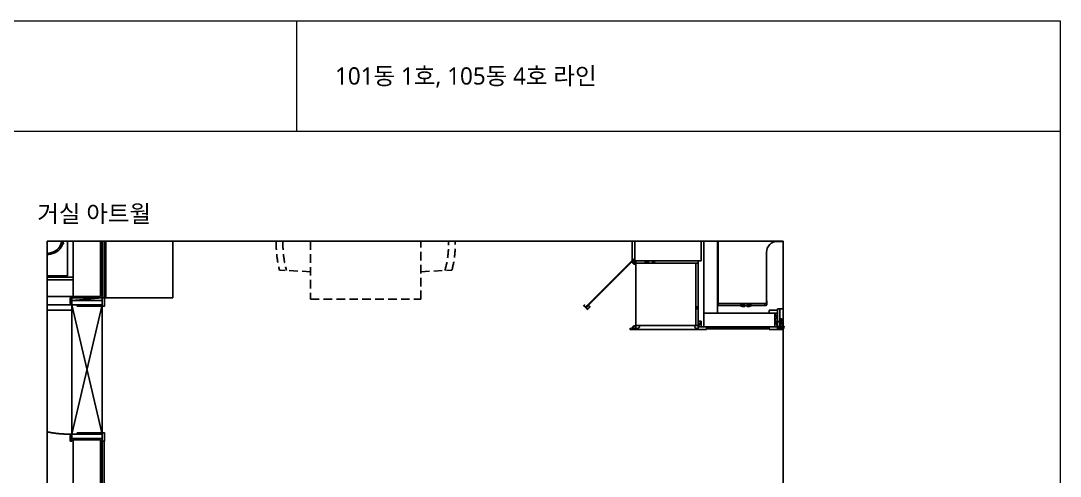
# Model space of a CAD drawing. Header units: millimetres. Extents: x -33000 to 294000, y 0 to 42408.
# Drawn here: x 91656 to 99204, y 6273 to 9579 of the extents above; entities that cross this region are included whole.
import ezdxf
from ezdxf.enums import TextEntityAlignment as Align

# ---------------------------------------------------------------- set-up
doc = ezdxf.new("R2010")
doc.units = ezdxf.units.MM
doc.header["$LTSCALE"] = 50
doc.linetypes.add('( Hidden )', pattern=[0.375, 0.25, -0.125])
doc.linetypes.add('DASHDOTX2', pattern=[2, 1, -0.5, 0, -0.5])
doc.layers.add('arch', color=8, linetype='Continuous')
doc.layers.add('실명', color=9, linetype='Continuous')
doc.styles.add('FORTELINE', font='malgun.ttf')
doc.styles.add('맑은고딕', font='malgun.ttf')

msp = doc.modelspace()

# ---------------------------------------------------------------- hatches: boundary and pattern name
at = {"layer": 'arch'}
h = msp.add_hatch(dxfattribs=at)
h.set_pattern_fill('ANSI31', color=256, scale=0.1, style=0)
h.set_pattern_definition([(135, (460403.37828, 172193.47952), (0.22450640302, 0.22450640302), [])])
edge = h.paths.add_edge_path()
edge.add_ellipse((97169.3, 7415.3), major_axis=(0.354, 0.354), ratio=1, start_angle=315, end_angle=405)
edge.add_line((97169.3, 7415.8), (97168.8, 7415.8))
edge.add_line((97168.8, 7415.8), (97168.8, 7394.8))
edge.add_line((97168.8, 7394.8), (97169.8, 7394.8))
edge.add_line((97169.8, 7394.8), (97169.8, 7415.3))
h.paths.add_polyline_path([(97169.8, 7394.8), (97168.8, 7394.8), (97168.8, 7374.8), (97168.8, 7373.8), (97169.8, 7373.8)])

# ---------------------------------------------------------------- linework, layer by layer
at = {"layer": 'arch', "linetype": 'ByBlock', "lineweight": 5}
for p, q in [((85235, 9579.2), (99203.9, 9579.2)), ((93657.4, 9579.2), (93657.4, 8779.2)), ((99203.9, 9579.2), (99203.9, 909.2)), ((85235, 8779.2), (99203.9, 8779.2))]:
    msp.add_line(p, q, dxfattribs=at)
at = {"layer": 'arch', "linetype": 'Continuous'}
for p, q in [((91958, 7964.5), (91958, 7965)), ((91958, 7960.5), (91958, 7961.1)), ((91960.2, 7955.9), (91959.9, 7956.9)), ((91963.9, 7966.9), (91963.1, 7966.3)), ((96200, 7819.8), (96190.2, 7829.6)), ((96193, 7819.8), (96190.2, 7822.5)), ((96207.1, 7819.8), (96195.1, 7831.8)), ((96214.2, 7819.8), (96202.2, 7831.8)), ((96215.2, 7825.8), (96209.2, 7831.8))]:
    msp.add_line(p, q, dxfattribs=at)
at = {"layer": 'arch'}
for p, q in [((91995.7, 7727.8), (91995.7, 7979.2)), ((92035.7, 7979.2), (92035.7, 7577.8)), ((92235.7, 7979.2), (92235.7, 7577.8)), ((92245.7, 7979.2), (92245.7, 7567.8)), ((92260.7, 7567.8), (92260.7, 7979.2)), ((92260.9, 7567.8), (92260.8, 7979.2)), ((92260.9, 7567.8), (92260.9, 7979.2)), ((92272.9, 7979.2), (92272.9, 7567.8)), ((92760.9, 7979.2), (92760.9, 7572.8)), ((96095.7, 7839.8), (96095.9, 7979.2)), ((96113.9, 7979.2), (96113.7, 7839.8)), ((96115.9, 7979.2), (96115.7, 7837.8)), ((96595.7, 7837.8), (96595.9, 7979.2)), ((96615.7, 7457.8), (96615.7, 7979.2)), ((96715.7, 7979.2), (96715.7, 7457.8)), ((96720.7, 7527.8), (96720.7, 7979.2)), ((97191, 7977.8), (97150.7, 7977.8)), ((97070.7, 7527.8), (97070.7, 7897.8)), ((96113.7, 7839.8), (96095.7, 7839.8)), ((96115.7, 7837.8), (96595.7, 7837.8)), ((96122.7, 7368.1), (96122.7, 7837.8)), ((96122.7, 7837.8), (96575.7, 7837.8)), ((96122.7, 7837.8), (96575.7, 7837.8)), ((96122.7, 7819.8), (96122.7, 7837.8)), ((96575.7, 7819.8), (96122.7, 7819.8)), ((96190.2, 7819.8), (96190.2, 7831.8)), ((96190.2, 7831.8), (96215.2, 7831.8)), ((96215.2, 7819.8), (96190.2, 7819.8)), ((96215.2, 7831.8), (96215.2, 7819.8)), ((96242.7, 7831.8), (96257.7, 7831.8)), ((96242.7, 7819.8), (96242.7, 7831.8)), ((96257.7, 7819.8), (96242.7, 7819.8)), ((96257.7, 7831.8), (96257.7, 7819.8)), ((96557.7, 7368.1), (96557.7, 7819.8)), ((96557.7, 7819.8), (96575.7, 7819.8)), ((96575.7, 7837.8), (96575.7, 7368.1)), ((96575.7, 7837.8), (96575.7, 7819.8)), ((96575.7, 7819.8), (96575.7, 7368.1)), ((91846.5, 7727.8), (91995.7, 7727.8)), ((91846.5, 7717.8), (92035.7, 7717.8)), ((91846.5, 7697.8), (92035.7, 7697.8)), ((91846.5, 7577.8), (92035.7, 7577.8)), ((92035.7, 7577.8), (92235.7, 7577.8)), ((92245.7, 7567.8), (92260.7, 7567.8)), ((92272.9, 7567.8), (92260.9, 7567.8)), ((92755.9, 7567.8), (92260.9, 7567.8)), ((96557.7, 7488.1), (96557.7, 7503.1)), ((96557.7, 7503.1), (96569.7, 7503.1)), ((96569.7, 7488.1), (96557.7, 7488.1)), ((96569.7, 7503.1), (96569.7, 7488.1)), ((97065.7, 7527.8), (96720.7, 7527.8)), ((96720.7, 7527.8), (97070.7, 7527.8)), ((96720.7, 7512.8), (96720.7, 7527.8)), ((96720.7, 7512.8), (96880.7, 7512.8)), ((96907.7, 7506), (96907.7, 7519.6)), ((96911.7, 7519), (96908.7, 7519)), ((96908.7, 7519), (96908.7, 7513.5)), ((96908.7, 7513.5), (96932.7, 7513.5)), ((96932.7, 7512), (96908.7, 7512)), ((96908.7, 7512), (96908.7, 7506.6)), ((96908.7, 7506.6), (96911.7, 7506.6)), ((96912.2, 7520.3), (96912.2, 7519.5)), ((96912.2, 7506.1), (96912.2, 7505.3)), ((96929.2, 7519.5), (96929.2, 7520.3)), ((96929.2, 7505.3), (96929.2, 7506.1)), ((96932.7, 7519), (96929.7, 7519)), ((96929.7, 7506.6), (96932.7, 7506.6)), ((96932.7, 7513.5), (96932.7, 7519)), ((96932.7, 7506.6), (96932.7, 7512)), ((96933.7, 7506), (96933.7, 7519.6)), ((96960.7, 7512.8), (97068.7, 7512.8)), ((97070.7, 7527.8), (97057.7, 7527.8)), ((97057.7, 7527.8), (97057.7, 7512.8)), ((97057.7, 7512.8), (97068.7, 7512.8)), ((97072.7, 7547.5), (97070.7, 7547.8)), ((97070.7, 7547.8), (97070.7, 7527.8)), ((97072.7, 7516.8), (97072.7, 7547.5)), ((97150.7, 7477.8), (97090.7, 7477.8)), ((97090.7, 7477.8), (97090.7, 7457.8)), ((97191, 7487.8), (97150.7, 7487.8)), ((97150.7, 7487.8), (97150.7, 7359.8)), ((97150.7, 7457.8), (97150.7, 7477.8)), ((97168.7, 7359.8), (97168.7, 7487.8)), ((97191, 7487.8), (97168.7, 7487.8)), ((96595.7, 7397.8), (96575.7, 7397.8)), ((96575.7, 7397.8), (96575.7, 7357.8)), ((96575.7, 7357.8), (96595.7, 7397.8)), ((96595.7, 7357.8), (96595.7, 7397.8)), ((96715.7, 7457.8), (96615.7, 7457.8)), ((96615.7, 7457.8), (97130.7, 7457.8)), ((96615.7, 7357.8), (96615.7, 7457.8)), ((97090.7, 7457.8), (97150.7, 7457.8)), ((97130.7, 7457.8), (97130.7, 7357.8)), ((97132.7, 7457.8), (97132.7, 7418.4)), ((97150.7, 7457.8), (97132.7, 7457.8)), ((97150.7, 7418.4), (97132.7, 7457.8)), ((97132.7, 7457.8), (97132.7, 7357.8)), ((97132.7, 7418.4), (97132.7, 7357.8)), ((97150.7, 7418.4), (97132.7, 7418.4)), ((97150.7, 7357.8), (97132.7, 7418.4)), ((97132.7, 7418.4), (97150.7, 7418.4)), ((97150.7, 7418.4), (97150.7, 7457.8)), ((97150.7, 7357.8), (97150.7, 7418.4)), ((97168.8, 7415.8), (97168.8, 7374.8)), ((97169.8, 7414.8), (97172.6, 7414.2)), ((97170.3, 7406.2), (97169.8, 7406.2)), ((97169.8, 7390.4), (97169.8, 7399.2)), ((97170.3, 7399.7), (97170.7, 7399.7)), ((97171.2, 7390.4), (97171.2, 7399.2)), ((97171.9, 7410.8), (97172.4, 7413.5)), ((97171.9, 7410.8), (97172.8, 7410.4)), ((97172.3, 7385.8), (97172.3, 7403.7)), ((97173.3, 7377.9), (97173.3, 7409.7)), ((97174.3, 7377.4), (97174.3, 7415.2)), ((97174.4, 7415.2), (97181.5, 7415.2)), ((97185.4, 7361.4), (97182, 7414.7)), ((96575.7, 7368.1), (96122.7, 7368.1)), ((96568.5, 7338.1), (96129.9, 7338.1)), ((96147.4, 7368.1), (96551, 7368.1)), ((96575.7, 7368.1), (96557.7, 7368.1)), ((96635.7, 7357.8), (96575.7, 7357.8)), ((96575.7, 7357.8), (96575.7, 7337.8)), ((96575.7, 7357.8), (96595.7, 7357.8)), ((96575.7, 7337.8), (96635.7, 7337.8)), ((97130.7, 7357.8), (96615.7, 7357.8)), ((96635.7, 7337.8), (96635.7, 7357.8)), ((97150.7, 7357.8), (97090.7, 7357.8)), ((97090.7, 7357.8), (97090.7, 7337.8)), ((97090.7, 7337.8), (97150.7, 7337.8)), ((97132.7, 7357.8), (97150.7, 7357.8)), ((97150.7, 7359.8), (97191, 7359.8)), ((97150.7, 7357.8), (97150.7, 7337.8)), ((97152.7, 7337.8), (97152.7, 7357.8)), ((97152.7, 7357.8), (97191, 7357.8)), ((97191, 7337.8), (97152.7, 7337.8)), ((97156.4, 7395.5), (97154.8, 7394.8)), ((97156.8, 7394.1), (97154.8, 7394.8)), ((97156.3, 7395.8), (97156.8, 7396.1)), ((97156.3, 7395.8), (97156.9, 7393.8)), ((97156.8, 7396.1), (97157, 7395.8)), ((97156.8, 7396.1), (97157.1, 7393.5)), ((97157.2, 7393.4), (97156.9, 7393.8)), ((97158.5, 7396.4), (97157, 7395.8)), ((97157, 7395.8), (97157.6, 7393.8)), ((97157.6, 7393.8), (97157.2, 7393.4)), ((97159.4, 7393.1), (97157.6, 7393.8)), ((97158.5, 7396.4), (97158.9, 7396.8)), ((97158.5, 7396.4), (97159.4, 7393.1)), ((97158.9, 7396.8), (97159.1, 7396.4)), ((97158.9, 7396.8), (97159.7, 7392.8)), ((97159.1, 7396.4), (97160.1, 7393.1)), ((97159.1, 7396.4), (97160.8, 7396.4)), ((97159.7, 7392.8), (97159.4, 7393.1)), ((97160.1, 7393.1), (97159.7, 7392.8)), ((97160.1, 7393.1), (97161.7, 7393.1)), ((97160.8, 7396.4), (97161.2, 7396.8)), ((97160.8, 7396.4), (97161.7, 7393.1)), ((97161.2, 7396.8), (97161.4, 7396.4)), ((97161.2, 7396.8), (97162, 7392.8)), ((97161.4, 7396.4), (97162.4, 7393.1)), ((97161.4, 7396.4), (97163.1, 7396.4)), ((97162, 7392.8), (97161.7, 7393.1)), ((97161.8, 7357.8), (97161.8, 7347.8)), ((97199.8, 7357.8), (97161.8, 7357.8)), ((97162.4, 7393.1), (97162, 7392.8)), ((97162.4, 7393.1), (97164.1, 7393.1)), ((97163.1, 7396.4), (97163.5, 7396.8)), ((97163.1, 7396.4), (97164.1, 7393.1)), ((97163.5, 7396.8), (97163.8, 7396.4)), ((97163.5, 7396.8), (97164.4, 7392.8)), ((97166.8, 7351.2), (97163.7, 7354.3)), ((97163.8, 7396.4), (97164.8, 7393.1)), ((97163.8, 7396.4), (97165.4, 7396.4)), ((97163.8, 7345.8), (97194.8, 7345.8)), ((97164.4, 7392.8), (97164.1, 7393.1)), ((97164.8, 7393.1), (97164.4, 7392.8)), ((97164.8, 7393.1), (97166.4, 7393.1)), ((97168.2, 7352.6), (97165.1, 7355.7)), ((97165.4, 7396.4), (97165.8, 7396.8)), ((97165.4, 7396.4), (97166.4, 7393.1)), ((97165.8, 7396.8), (97166.1, 7396.4)), ((97165.8, 7396.8), (97166.7, 7392.8)), ((97166.1, 7396.4), (97167.1, 7393.1)), ((97166.1, 7396.4), (97167.8, 7396.4)), ((97166.7, 7392.8), (97166.4, 7393.1)), ((97167.1, 7393.1), (97166.7, 7392.8)), ((97167.1, 7393.1), (97168.7, 7393.1)), ((97167.8, 7396.4), (97168.2, 7396.8)), ((97167.8, 7396.4), (97168.7, 7393.1)), ((97168.2, 7396.8), (97168.4, 7396.4)), ((97168.2, 7396.8), (97168.7, 7393.1)), ((97168.4, 7396.4), (97168.7, 7396.4)), ((97168.7, 7393.1), (97168.4, 7396.4)), ((97169.8, 7397.1), (97168.7, 7396.4)), ((97169.8, 7392.5), (97168.7, 7393.1)), ((97191, 7359.8), (97168.7, 7359.8)), ((97168.8, 7376.8), (97168.8, 7373.8)), ((97168.8, 7373.8), (97169.8, 7373.8)), ((97170.3, 7383.3), (97169.8, 7383.3)), ((97169.8, 7377.4), (97172.8, 7377.4)), ((97169.8, 7375.4), (97172.3, 7375.4)), ((97169.8, 7375.4), (97169.8, 7361.4)), ((97170.3, 7389.9), (97170.7, 7389.9)), ((97171.1, 7359.6), (97174.8, 7358)), ((97174.8, 7357.8), (97174.8, 7359.3)), ((97175.8, 7360.3), (97198.8, 7360.3)), ((97184.3, 7378.3), (97187.3, 7378.4)), ((97185.4, 7361.4), (97184.7, 7360.3)), ((97184.8, 7371.3), (97187.8, 7371.5)), ((97185.8, 7371.3), (97185.3, 7378.3)), ((97186.8, 7371.4), (97186.3, 7378.4)), ((97187, 7375.4), (97187.5, 7375.5)), ((97187.1, 7374.4), (97187, 7375.4)), ((97187.1, 7374.4), (97187.6, 7374.5)), ((97187.5, 7375.5), (97187.3, 7378.4)), ((97187.8, 7371.5), (97187.6, 7374.5)), ((97196.8, 7357.8), (97196.8, 7347.8)), ((97199.8, 7357.8), (97199.8, 7359.3)), ((92035.7, 6537.8), (92035.7, 3947.8)), ((92035.7, 6537.8), (92235.7, 6537.8)), ((92235.7, 6537.8), (92235.7, 3947.8)), ((92260.7, 6527.8), (92245.7, 6527.8)), ((92245.7, 6527.8), (92245.7, 2642.8)), ((92260.7, 2642.8), (92260.7, 6527.8))]:
    msp.add_line(p, q, dxfattribs=at)
at = {"layer": 'arch', "linetype": '( Hidden )', "ltscale": 5}
for p, q in [((93760.7, 7979.2), (93760.7, 7557.8)), ((94560.7, 7557.8), (94560.7, 7979.2)), ((93760.7, 7757.8), (93534.9, 7768.9)), ((94560.7, 7757.8), (94786.6, 7768.9)), ((93760.7, 7557.8), (94560.7, 7557.8))]:
    msp.add_line(p, q, dxfattribs=at)
at = {"layer": 'arch', "lineweight": 0}
for p, q in [((97169.3, 7415.8), (97168.8, 7415.8)), ((97169.8, 7373.8), (97169.8, 7415.3))]:
    msp.add_line(p, q, dxfattribs=at)
at = {"layer": 'arch', "linetype": 'Continuous', "lineweight": 25}
for p, q in [((96122.7, 7367.8), (96122.7, 7338.4)), ((96123, 7368.1), (96147.4, 7368.1)), ((96123, 7338.1), (96129.9, 7338.1)), ((96124.2, 7339.2), (96124.2, 7345.9)), ((96124.2, 7345.9), (96130.2, 7345.9)), ((96129.9, 7339.2), (96124.2, 7339.2)), ((96130.2, 7338.4), (96130.2, 7338.9)), ((96147.7, 7355.5), (96147.7, 7367.8)), ((96550.7, 7355.5), (96550.7, 7367.8)), ((96575.4, 7368.1), (96551, 7368.1)), ((96574.2, 7345.9), (96568.2, 7345.9)), ((96568.2, 7338.4), (96568.2, 7338.9)), ((96568.5, 7339.2), (96574.2, 7339.2)), ((96575.4, 7338.1), (96568.5, 7338.1)), ((96574.2, 7339.2), (96574.2, 7345.9)), ((96575.7, 7367.8), (96575.7, 7338.4))]:
    msp.add_line(p, q, dxfattribs=at)
at = {"layer": 'arch', "ltscale": 0.2}
msp.add_line((97172.9, 7394.8), (97152.8, 7394.8), dxfattribs=at)
at = {"layer": 'arch'}
for points in [[(91846.5, 7979.2), (97191, 7979.2), (97191, 2043.8), (91846.5, 2043.8)], [(92013.7, 7567.8), (92013.7, 7527.8), (92025.7, 7527.8), (92025.7, 7567.8)], [(92025.7, 7517.8), (92025.7, 7547.8), (92245.7, 7547.8), (92245.7, 7517.8)], [(92245.7, 6577.8), (92245.7, 7517.8), (92025.7, 6577.8), (92025.7, 7517.8)], [(97090.7, 7357.8), (97090.7, 7351.8), (96635.7, 7351.8), (96635.7, 7357.8)], [(96635.7, 7351.8), (96635.7, 7342.8), (97090.7, 7342.8), (97090.7, 7351.8)], [(92013.7, 6527.8), (92013.7, 6567.8), (92025.7, 6567.8), (92025.7, 6527.8)], [(92025.7, 6577.8), (92025.7, 6547.8), (92245.7, 6547.8), (92245.7, 6577.8)]]:
    msp.add_lwpolyline(points, close=True, dxfattribs=at)
at = {"layer": 'arch', "elevation": 0}
msp.add_lwpolyline([(95762.5, 7505.7), (95766.1, 7502.2), (96106.7, 7842.9), (96103.2, 7846.4)], close=True, dxfattribs=at)
at = {"layer": 'arch', "linetype": 'Continuous', "lineweight": 25, "elevation": 0}
for points in [[(96095.7, 7823.7), (96095.7, 7831.8), (96119.9, 7831.8), (96119.9, 7813.1, -0.414214), (96119.6, 7812.8), (96108.7, 7812.8, -0.199829), (96107.3, 7813.4, -0.097737), (96103.7, 7820), (96103.7, 7830.3), (96097, 7830.3), (96097, 7823.7, -0.414214), (96096.7, 7823.4), (96096, 7823.4, -0.414214)], [(96097.1, 7843.2), (96102.8, 7848.9), (96119.9, 7831.8), (96106.7, 7818.6, -0.414214), (96106.3, 7818.6), (96098.6, 7826.3, -0.199829), (96098, 7827.7, -0.097737), (96100.1, 7834.9), (96107.4, 7842.2), (96102.7, 7846.9), (96098, 7842.2, -0.414214), (96097.6, 7842.2), (96097.1, 7842.7, -0.414214)], [(96108.5, 7841.5), (96118.2, 7831.8), (96106.5, 7820), (96099.4, 7827.1, -0.186034), (96099.2, 7827.6, -0.094329), (96101.1, 7834.2)], [(96104.9, 7830.6), (96118.7, 7830.6), (96118.7, 7814), (96108.7, 7814, -0.186034), (96108.2, 7814.2, -0.094329), (96104.9, 7820.1)], [(95782.6, 7510.3), (95790.3, 7502.6, -0.414214), (95790.3, 7502.2), (95777.1, 7489), (95774.4, 7486.2, -0.414214), (95773.9, 7486.2), (95770.3, 7489.9), (95768.1, 7487.8), (95771.8, 7484.1, -0.414214), (95771.8, 7483.7), (95770.8, 7482.7, -0.414214), (95770.4, 7482.7), (95743.5, 7509.6, -0.414214), (95743.5, 7511), (95745.7, 7513.3, -0.030351), (95749.2, 7516.4, -0.41574), (95749.6, 7516.3), (95749.8, 7516, -0.412672), (95749.8, 7515.6, 0.017224), (95747.8, 7513.9), (95746.4, 7512.5, 0.429653), (95746.3, 7509.6), (95753.5, 7502.4, 0.414214), (95756.3, 7502.4), (95760, 7506.1), (95765.7, 7511.8, -0.414214), (95766.2, 7511.8), (95766.7, 7511.3, -0.414214), (95766.7, 7510.9), (95762, 7506.2), (95766.7, 7501.5), (95774, 7508.8, -0.097737), (95781.2, 7510.9, -0.199829)], [(95744.6, 7510.5, 0.027656), (95744.7, 7510.1), (95744.5, 7510.3)], [(95781.8, 7509.5), (95788.9, 7502.4), (95776.3, 7489.8), (95774.2, 7487.7), (95770.3, 7491.6), (95766.7, 7488.1), (95754, 7500.8, 0.272842), (95757.2, 7501.6), (95760.9, 7505.2), (95761.1, 7505.5), (95766.7, 7499.8), (95774.7, 7507.8, -0.094329), (95781.3, 7509.7, -0.186034)], [(96108.7, 7366), (96119.6, 7366, -0.414214), (96119.9, 7365.7), (96119.9, 7347), (96119.9, 7343.1, -0.414214), (96119.6, 7342.8), (96114.4, 7342.8), (96114.4, 7339.8), (96119.6, 7339.8, -0.414214), (96119.9, 7339.5), (96119.9, 7338.1, -0.414214), (96119.6, 7337.8), (96081.5, 7337.8, -0.414214), (96080.5, 7338.8), (96080.5, 7341.9, -0.030351), (96080.8, 7346.6, -0.41574), (96081.1, 7346.8), (96081.5, 7346.8, -0.412672), (96081.8, 7346.5, 0.017224), (96081.6, 7343.9), (96081.6, 7341.9, 0.429653), (96083.6, 7339.8), (96093.7, 7339.8, 0.414214), (96095.7, 7341.8), (96095.7, 7347), (96095.7, 7355.1, -0.414214), (96096, 7355.4), (96096.7, 7355.4, -0.414214), (96097, 7355.1), (96097, 7348.5), (96103.7, 7348.5), (96103.7, 7358.8, -0.097737), (96107.3, 7365.4, -0.199829)], [(96081.7, 7339.2, 0.027656), (96082, 7339), (96081.7, 7339)], [(96108.7, 7364.8), (96118.7, 7364.8), (96118.7, 7347), (96118.7, 7344), (96113.2, 7344), (96113.2, 7339), (96095.3, 7339, 0.272842), (96096.9, 7341.8), (96096.9, 7347), (96096.9, 7347.3), (96104.9, 7347.3), (96104.9, 7358.6, -0.094329), (96108.2, 7364.6, -0.186034)]]:
    msp.add_lwpolyline(points, format="xyb", close=True, dxfattribs=at)
at = {"layer": 'arch'}
for points in [[(92245.7, 7567.8), (92245.7, 7547.8), (92025.7, 7547.8), (92025.7, 7567.8), (92245.7, 7567.8), (92025.7, 7547.8)], [(92245.7, 7517.8), (92245.7, 7512.8), (92240.7, 7512.8), (92240.7, 7507.8), (92065.7, 7507.8), (92065.7, 7517.8), (92245.7, 7517.8)], [(92245.7, 6577.8), (92245.7, 6582.8), (92240.7, 6582.8), (92240.7, 6587.8), (92065.7, 6587.8), (92065.7, 6577.8), (92245.7, 6577.8)]]:
    msp.add_lwpolyline(points, dxfattribs=at)
at = {"layer": 'arch', "linetype": 'Continuous', "ltscale": 4}
for points in [[(92245.7, 7567.8), (92263.7, 7567.8), (92263.7, 7507.8), (92245.7, 7507.8)], [(92245.7, 6527.8), (92263.7, 6527.8), (92263.7, 6587.8), (92245.7, 6587.8)]]:
    msp.add_lwpolyline(points, close=True, dxfattribs=at)
msp.add_lwpolyline([(91846.5, 7517.8), (92025.7, 7517.8), (92025.7, 7477.8), (91846.5, 7477.8)], dxfattribs=at)
at = {"layer": 'arch', "linetype": 'Continuous'}
for radius, start, end in [(4, 67.90136, 254.57366), (2.25, 90, 270), (1.7, 90, 270), (2.25, 270, 90), (1.7, 270, 90), (6.22, 287.56919, 34.84207), (7.48, 292.35215, 30.52849)]:
    msp.add_arc((91958, 7962.8), radius, start, end, dxfattribs=at)
at = {"layer": 'arch', "linetype": '( Hidden )', "ltscale": 5}
for centre, radius, start, end in [((94261.2, 7957.8), 750.5, 178.36397, 194.57389), ((94263.9, 7957.8), 704.7, 178.25764, 195.75608), ((94057.6, 7957.8), 704.7, 344.24392, 1.74236), ((94060.3, 7957.8), 750.5, 345.42611, 1.63603)]:
    msp.add_arc(centre, radius, start, end, dxfattribs=at)
at = {"layer": 'arch'}
for centre, radius, start, end in [((97150.7, 7897.8), 80, 90, 180), ((92755.9, 7572.8), 5, 270, 0), ((96883.7, 7512.8), 3, 108.5532, 251.4468), ((96883.7, 7512.8), 2, 108.5532, 251.4468), ((96914.6, 7420.8), 100, 91.6494, 108.5532), ((96914.6, 7604.7), 100, 251.4468, 268.3506), ((96914.6, 7420.8), 99, 93.97567, 108.5532), ((96914.6, 7604.7), 99, 251.4468, 266.02433), ((96911.7, 7520.3), 0.5, 360, 91.6494), ((96911.7, 7519.5), 0.5, 270, 0), ((96911.7, 7506.1), 0.5, 360, 90), ((96911.7, 7505.3), 0.5, 268.3506, 0), ((96929.7, 7520.3), 0.5, 88.3506, 180), ((96929.7, 7519.5), 0.5, 180, 270), ((96929.7, 7506.1), 0.5, 90, 180), ((96929.7, 7505.3), 0.5, 180, 271.6494), ((96926.9, 7420.8), 100, 71.4468, 88.3506), ((96926.9, 7604.7), 100, 271.6494, 288.5532), ((96926.9, 7420.8), 99, 71.4468, 86.02433), ((96926.9, 7604.7), 99, 273.97567, 288.5532), ((96957.7, 7512.8), 2, 288.5532, 71.4468), ((96957.7, 7512.8), 3, 288.5532, 71.4468), ((97068.7, 7516.8), 4, 270, 0)]:
    msp.add_arc(centre, radius, start, end, dxfattribs=at)
at = {"layer": 'arch', "linetype": 'Continuous', "lineweight": 25}
for centre, radius, start, end in [((96123, 7367.8), 0.3, 90, 180), ((96123, 7338.4), 0.3, 180, 270), ((96129.9, 7338.9), 0.3, 0, 90), ((96129.9, 7338.4), 0.3, 270, 0), ((96129.7, 7368.9), 23, 271.3975, 319.39199), ((96145.2, 7355.5), 2.5, 319.39199, 0), ((96147.4, 7367.8), 0.3, 0, 90), ((96551, 7367.8), 0.3, 90, 180), ((96553.2, 7355.5), 2.5, 180, 220.60801), ((96568.8, 7368.9), 23, 220.60801, 268.6025), ((96568.5, 7338.9), 0.3, 90, 180), ((96568.5, 7338.4), 0.3, 180, 270), ((96575.4, 7367.8), 0.3, 0, 90), ((96575.4, 7338.4), 0.3, 270, 0)]:
    msp.add_arc(centre, radius, start, end, dxfattribs=at)
at = {"layer": 'arch', "linetype": 'DASHDOTX2', "ltscale": 5}
msp.add_arc((92025.7, 7517.8), 940, 259.00646, 270, dxfattribs=at)
at = {"layer": 'arch', "lineweight": 0, "extrusion": (0, 0, -1)}
msp.add_ellipse((97169.3, 7415.3, 0), major_axis=(0.354, 0.354), ratio=1, start_param=-0.785398, end_param=0.785398, dxfattribs=at)
at = {"layer": 'arch', "extrusion": (0, 0, -1)}
for centre, major_axis, start_param, end_param in [((97170.3, 7399.2, 0), (-0.354, 0.354), 5.497787, 7.068583), ((97169.8, 7403.8, 0), (1.75, 1.75), -0.590947, 0.812262), ((97170.7, 7399.2, 0), (-0.354, 0.354), 0.785398, 2.356194), ((97158.3, 7394.8, 0), (-9.53, 9.53), 2.054959, 2.65743), ((97174.4, 7413.2, 0), (1.41, 1.41), 4.095624, 5.497787), ((97172.3, 7409.5, 0), (-0.707, 0.707), 1.264126, 2.150912), ((97181.5, 7414.7, 0), (-0.354, 0.354), 0.785398, 2.291943), ((97163.8, 7347.8, 0), (-1.41, 1.41), 3.926991, 5.497787), ((97164.4, 7355, 0), (-0.707, 0.707), 4.712389, 7.853982), ((97167.5, 7351.9, 0), (-0.707, 0.707), 1.570796, 4.712389), ((97170.3, 7390.4, 0), (0.354, 0.354), 2.356194, 3.926991), ((97171.8, 7361.4, 0), (-1.41, 1.41), 4.319071, 5.497787), ((97169.8, 7385.8, 0), (-1.75, 1.75), 2.329331, 3.73254), ((97170.7, 7390.4, 0), (0.354, 0.354), 0.785398, 2.356194), ((97172.6, 7362, 0), (1.06, 1.06), 3.926991, 10.210176), ((97172.6, 7362, 0), (0.354, 0.354), 3.926991, 10.210176), ((97172.3, 7377.4, 0), (1.41, 1.41), 0.785398, 2.356194), ((97172.8, 7377.9, 0), (0.382, 0.382), 0.785398, 2.356194), ((97175.8, 7359.3, 0), (-0.707, 0.707), 5.497787, 7.068583), ((97194.8, 7347.8, 0), (1.41, 1.41), 0.785398, 2.356194), ((97198.8, 7359.3, 0), (0.707, 0.707), -0.785398, 0.785398)]:
    msp.add_ellipse(centre, major_axis=major_axis, ratio=1, start_param=start_param, end_param=end_param, dxfattribs=at)
at = {"layer": 'arch', "linetype": 'Continuous'}
for points, knots in [([(91954.7, 7979.2), (91954.6, 7979), (91954.6, 7978.8), (91953.8, 7975.8), (91953.1, 7973.1), (91951.5, 7967.8), (91950.6, 7965.1), (91949.5, 7962.2), (91949.4, 7961.8), (91949.2, 7961.2), (91949.1, 7960.8), (91948.7, 7959.9), (91948, 7957.9), (91947.2, 7955.9), (91945.6, 7952.1), (91944.4, 7949.5), (91942.8, 7946.4), (91942.5, 7945.8), (91941.9, 7944.6), (91941.6, 7944), (91940.6, 7942.1), (91939.9, 7940.9), (91938.8, 7939.1), (91938.5, 7938.5), (91937.7, 7937.3), (91937.3, 7936.8), (91936.2, 7935), (91935.4, 7933.9), (91934.1, 7932.2), (91933.7, 7931.6), (91933.2, 7930.9), (91933.1, 7930.8), (91932.9, 7930.5), (91932.5, 7930.1), (91931.3, 7928.5), (91930.2, 7927.2), (91928.3, 7925.1), (91927.4, 7924.1), (91925.4, 7922.1), (91924.4, 7921.2), (91922.4, 7919.3), (91921.4, 7918.3), (91919.3, 7916.6), (91918.2, 7915.7), (91916, 7914), (91914.9, 7913.1), (91912.6, 7911.5), (91911.5, 7910.7), (91909.7, 7909.6), (91908.8, 7909), (91907.8, 7908.4), (91907.3, 7908.1), (91907, 7907.9), (91906.9, 7907.8), (91905.5, 7907), (91904.3, 7906.3), (91901.8, 7904.9), (91899.4, 7903.6), (91896.9, 7902.4), (91893.1, 7900.7), (91890.5, 7899.6), (91885.4, 7897.5), (91882.8, 7896.6), (91877.5, 7894.8), (91874.8, 7894), (91870.8, 7892.9), (91869.4, 7892.6), (91867.4, 7892), (91866.7, 7891.9), (91865.7, 7891.6), (91865.4, 7891.5), (91864.7, 7891.4), (91863, 7891), (91861.3, 7890.6), (91859.2, 7890.2), (91858.5, 7890.1), (91857.1, 7889.8), (91856.5, 7889.7), (91853, 7889), (91850.3, 7888.6), (91847.1, 7888.1), (91846.8, 7888.1), (91846.5, 7888)], [0.6861769, 0.6861769, 0.6861769, 0.6861769, 0.6875, 0.6875, 0.703125, 0.703125, 0.71875, 0.71875, 0.7207031, 0.7207031, 0.7226562, 0.7226562, 0.7265625, 0.734375, 0.734375, 0.75, 0.75, 0.7539062, 0.7539062, 0.7578125, 0.7578125, 0.765625, 0.765625, 0.7695312, 0.7695312, 0.7734375, 0.7734375, 0.78125, 0.78125, 0.7851562, 0.7851562, 0.7861328, 0.7861328, 0.7871094, 0.7890625, 0.796875, 0.796875, 0.8046875, 0.8046875, 0.8125, 0.8125, 0.8203125, 0.8203125, 0.828125, 0.828125, 0.8359375, 0.8359375, 0.84375, 0.84375, 0.8476562, 0.8496094, 0.8505859, 0.8505859, 0.8515625, 0.8515625, 0.859375, 0.859375, 0.8671875, 0.875, 0.875, 0.890625, 0.890625, 0.90625, 0.90625, 0.921875, 0.921875, 0.9296875, 0.9296875, 0.9335937, 0.9335937, 0.9355469, 0.9355469, 0.9375, 0.9453125, 0.9453125, 0.9492187, 0.9492187, 0.953125, 0.953125, 0.96875, 0.96875, 0.9706512, 0.9706512, 0.9706512, 0.9706512]), ([(91846.5, 7889.5), (91846.7, 7889.6), (91847, 7889.6), (91849.9, 7890), (91852.7, 7890.5), (91858.1, 7891.5), (91860.8, 7892), (91866.2, 7893.3), (91868.9, 7893.9), (91872.9, 7895.1), (91874.3, 7895.4), (91875.9, 7895.9), (91876.3, 7896), (91876.9, 7896.3), (91877.9, 7896.6), (91878.9, 7896.9), (91882.2, 7898), (91884.8, 7898.9), (91890, 7900.9), (91892.5, 7902), (91896.3, 7903.8), (91898.8, 7905), (91901.2, 7906.3), (91903.7, 7907.7), (91904.9, 7908.4), (91906.2, 7909.2), (91906.4, 7909.3), (91906.7, 7909.4), (91907.1, 7909.7), (91908.1, 7910.4), (91909, 7910.9), (91910.8, 7912.1), (91911.9, 7912.8), (91914.1, 7914.5), (91915.3, 7915.3), (91917.4, 7917), (91918.5, 7917.8), (91920.6, 7919.6), (91921.6, 7920.5), (91923.6, 7922.4), (91924.6, 7923.4), (91926.5, 7925.4), (91927.5, 7926.4), (91929.3, 7928.4), (91930.2, 7929.5), (91931.3, 7930.9), (91931.5, 7931.1), (91931.8, 7931.6), (91931.9, 7931.7), (91932.1, 7932), (91932.7, 7932.7), (91933.2, 7933.4), (91934.4, 7935.1), (91935.2, 7936.2), (91936.7, 7938.5), (91937.5, 7939.7), (91938.9, 7942.1), (91939.5, 7943.3), (91940.8, 7945.7), (91941.5, 7946.9), (91943.3, 7950.6), (91944.4, 7953.2), (91946, 7957), (91946.8, 7958.9), (91947.5, 7960.9), (91947.8, 7961.7), (91947.9, 7961.9), (91948, 7962.2), (91948.2, 7962.7), (91948.3, 7963.2), (91949.4, 7966.1), (91950.2, 7968.8), (91951.8, 7974), (91952.5, 7976.6), (91953.2, 7979.2)], [0.029857, 0.029857, 0.029857, 0.029857, 0.03125, 0.03125, 0.046875, 0.046875, 0.0625, 0.0625, 0.078125, 0.078125, 0.0859375, 0.0859375, 0.0878906, 0.0878906, 0.0898438, 0.09375, 0.09375, 0.109375, 0.109375, 0.125, 0.125, 0.1328125, 0.140625, 0.140625, 0.1484375, 0.1484375, 0.1494141, 0.1494141, 0.1503906, 0.1523437, 0.15625, 0.15625, 0.1640625, 0.1640625, 0.171875, 0.171875, 0.1796875, 0.1796875, 0.1875, 0.1875, 0.1953125, 0.1953125, 0.203125, 0.203125, 0.2109375, 0.2109375, 0.2128906, 0.2128906, 0.2138672, 0.2138672, 0.2148438, 0.21875, 0.21875, 0.2265625, 0.2265625, 0.234375, 0.234375, 0.2421875, 0.2421875, 0.25, 0.25, 0.265625, 0.265625, 0.2734375, 0.2773438, 0.2773438, 0.2783203, 0.2783203, 0.2792969, 0.28125, 0.28125, 0.296875, 0.296875, 0.3120984, 0.3120984, 0.3120984, 0.3120984]), ([(91846.5, 7882.1), (91847.7, 7882.3), (91849, 7882.4), (91853.4, 7883), (91856.6, 7883.4), (91861.5, 7884.1), (91863.1, 7884.4), (91866.3, 7885), (91867.9, 7885.3), (91870.3, 7885.7), (91871.1, 7885.9), (91872.3, 7886.1), (91872.7, 7886.2), (91873.5, 7886.4), (91875.4, 7886.8), (91877.4, 7887.3), (91880.6, 7888), (91882.2, 7888.4), (91885.3, 7889.3), (91886.8, 7889.7), (91891.5, 7891.1), (91894.5, 7892.2), (91899.1, 7893.9), (91900.6, 7894.5), (91903.6, 7895.7), (91905, 7896.4), (91908, 7897.7), (91909.4, 7898.4), (91911.6, 7899.6), (91912.3, 7899.9), (91913.4, 7900.5), (91913.8, 7900.7), (91914.3, 7901), (91914.5, 7901.1), (91914.8, 7901.3), (91916.4, 7902.2), (91918, 7903.2), (91920.7, 7904.9), (91922.1, 7905.9), (91924.7, 7907.7), (91926, 7908.7), (91928.5, 7910.7), (91929.8, 7911.7), (91932.2, 7913.9), (91933.4, 7915), (91935.1, 7916.7), (91935.7, 7917.3), (91936.8, 7918.4), (91937.3, 7919), (91938.4, 7920.2), (91939, 7920.8), (91939.8, 7921.8), (91940, 7922.1), (91940.5, 7922.7), (91940.8, 7923), (91942.1, 7924.6), (91943.1, 7925.9), (91944.3, 7927.6), (91944.5, 7927.9), (91945, 7928.6), (91945.7, 7929.6), (91946.4, 7930.6), (91947.8, 7932.6), (91948.6, 7934), (91950.3, 7936.8), (91951.1, 7938.3), (91952.6, 7941.2), (91953.4, 7942.6), (91954.3, 7944.5), (91954.5, 7944.8), (91954.8, 7945.6), (91955.3, 7946.7), (91955.8, 7947.8), (91956.8, 7950.1), (91957.5, 7951.6), (91958.1, 7953.1)], [0.1009471, 0.1009471, 0.1009471, 0.1009471, 0.125, 0.125, 0.1875, 0.1875, 0.21875, 0.21875, 0.25, 0.25, 0.265625, 0.265625, 0.2734375, 0.2734375, 0.28125, 0.3125, 0.3125, 0.34375, 0.34375, 0.375, 0.375, 0.4375, 0.4375, 0.46875, 0.46875, 0.5, 0.5, 0.53125, 0.53125, 0.546875, 0.546875, 0.5546875, 0.5546875, 0.5585937, 0.5585937, 0.5625, 0.59375, 0.59375, 0.625, 0.625, 0.65625, 0.65625, 0.6875, 0.6875, 0.71875, 0.71875, 0.734375, 0.734375, 0.75, 0.75, 0.765625, 0.765625, 0.7734375, 0.7734375, 0.78125, 0.78125, 0.8125, 0.8125, 0.8203125, 0.8203125, 0.828125, 0.84375, 0.84375, 0.875, 0.875, 0.90625, 0.90625, 0.9375, 0.9375, 0.9453125, 0.9453125, 0.953125, 0.96875, 0.96875, 1, 1, 1, 1]), ([(91958.3, 7956.3), (91958.1, 7956.3), (91958, 7956.3), (91957.8, 7956.3), (91957.7, 7956.3), (91957.4, 7956.3), (91957.3, 7956.3), (91957.1, 7956.4), (91956.9, 7956.4), (91956.7, 7956.5), (91956.6, 7956.5), (91956.3, 7956.6), (91956.2, 7956.6), (91955.9, 7956.7), (91955.8, 7956.8), (91955.5, 7956.9), (91955.4, 7957), (91955.2, 7957.1), (91955.1, 7957.2), (91955, 7957.3), (91954.9, 7957.3), (91954.7, 7957.5), (91954.6, 7957.6), (91954.4, 7957.8), (91954.3, 7957.8), (91954.1, 7958), (91954.1, 7958.1), (91953.9, 7958.2), (91953.8, 7958.3), (91953.7, 7958.5), (91953.6, 7958.6), (91953.5, 7958.8), (91953.4, 7958.9), (91953.3, 7959.1), (91953.2, 7959.3), (91953.1, 7959.5), (91953, 7959.7), (91952.9, 7959.9), (91952.9, 7960), (91952.8, 7960.2), (91952.8, 7960.3), (91952.7, 7960.5), (91952.7, 7960.6), (91952.6, 7960.8), (91952.6, 7960.9), (91952.5, 7961), (91952.5, 7961.1), (91952.5, 7961.2), (91952.5, 7961.3), (91952.5, 7961.4), (91952.5, 7961.5), (91952.5, 7961.6), (91952.4, 7961.7), (91952.4, 7961.8), (91952.4, 7961.9), (91952.4, 7962), (91952.4, 7962), (91952.4, 7962.1), (91952.4, 7962.2), (91952.4, 7962.4), (91952.4, 7962.5), (91952.4, 7962.7), (91952.4, 7962.7), (91952.4, 7962.8), (91952.4, 7962.9), (91952.4, 7963), (91952.4, 7963.1), (91952.5, 7963.2), (91952.5, 7963.3), (91952.5, 7963.4), (91952.5, 7963.5), (91952.5, 7963.6), (91952.5, 7963.6), (91952.5, 7963.7), (91952.5, 7963.7), (91952.5, 7963.7), (91952.6, 7963.8), (91952.6, 7963.9), (91952.6, 7963.9), (91952.6, 7964), (91952.6, 7964.1), (91952.6, 7964.1), (91952.6, 7964.1), (91952.7, 7964.2), (91952.7, 7964.2), (91952.7, 7964.2), (91952.7, 7964.3), (91952.7, 7964.4), (91952.7, 7964.5), (91952.7, 7964.5), (91952.8, 7964.5), (91952.8, 7964.6), (91952.8, 7964.7), (91952.9, 7964.8), (91952.9, 7964.8), (91952.9, 7964.9), (91952.9, 7964.9), (91952.9, 7964.9), (91952.9, 7965), (91952.9, 7965), (91953, 7965.1), (91953, 7965.1), (91953, 7965.2), (91953, 7965.2), (91953.1, 7965.3), (91953.1, 7965.3), (91953.1, 7965.4), (91953.1, 7965.4), (91953.2, 7965.5), (91953.2, 7965.5), (91953.2, 7965.6), (91953.3, 7965.7), (91953.3, 7965.8), (91953.3, 7965.8), (91953.4, 7965.9), (91953.4, 7965.9), (91953.5, 7966), (91953.5, 7966), (91953.6, 7966.1), (91953.6, 7966.2), (91953.7, 7966.3), (91953.7, 7966.3), (91953.7, 7966.4), (91953.8, 7966.4), (91953.9, 7966.6), (91953.9, 7966.6), (91954, 7966.7), (91954, 7966.8), (91954.1, 7966.8), (91954.1, 7966.9), (91954.2, 7967), (91954.3, 7967), (91954.4, 7967.1), (91954.4, 7967.2), (91954.6, 7967.3), (91954.7, 7967.4), (91954.8, 7967.6), (91954.9, 7967.6), (91955.1, 7967.8), (91955.2, 7967.8), (91955.4, 7968), (91955.5, 7968), (91955.6, 7968.1), (91955.7, 7968.2), (91955.8, 7968.2), (91955.9, 7968.3), (91956.1, 7968.4), (91956.1, 7968.4), (91956.3, 7968.5), (91956.3, 7968.5), (91956.6, 7968.6), (91956.7, 7968.6), (91956.9, 7968.7), (91957.1, 7968.7), (91957.3, 7968.8), (91957.4, 7968.8), (91957.6, 7968.9), (91957.7, 7968.9), (91957.9, 7968.9), (91958.1, 7968.9), (91958.2, 7969), (91958.3, 7969), (91958.6, 7969), (91958.8, 7969), (91959.1, 7969), (91959.3, 7968.9), (91959.6, 7968.9), (91959.8, 7968.9), (91960, 7968.8), (91960.2, 7968.8), (91960.4, 7968.7), (91960.5, 7968.7), (91960.8, 7968.6), (91960.9, 7968.5), (91961.1, 7968.4), (91961.2, 7968.4), (91961.4, 7968.3), (91961.6, 7968.1), (91961.9, 7968), (91962.1, 7967.8), (91962.2, 7967.8)], [0, 0, 0, 0, 0.03125, 0.03125, 0.0625, 0.0625, 0.09375, 0.09375, 0.125, 0.125, 0.15625, 0.15625, 0.1875, 0.1875, 0.21875, 0.21875, 0.25, 0.25, 0.265625, 0.265625, 0.28125, 0.28125, 0.3125, 0.3125, 0.328125, 0.328125, 0.34375, 0.34375, 0.359375, 0.359375, 0.375, 0.375, 0.390625, 0.390625, 0.40625, 0.40625, 0.421875, 0.421875, 0.429688, 0.429688, 0.4375, 0.4375, 0.445313, 0.445313, 0.453125, 0.453125, 0.457031, 0.457031, 0.460938, 0.460938, 0.464844, 0.464844, 0.46875, 0.46875, 0.470703, 0.470703, 0.472656, 0.472656, 0.476563, 0.476563, 0.480469, 0.480469, 0.482422, 0.482422, 0.484375, 0.484375, 0.486328, 0.486328, 0.488281, 0.488281, 0.490234, 0.490234, 0.490723, 0.490723, 0.491211, 0.491211, 0.492188, 0.492188, 0.493164, 0.493164, 0.494141, 0.494141, 0.494385, 0.494385, 0.494629, 0.495117, 0.495117, 0.496094, 0.496094, 0.496582, 0.496582, 0.49707, 0.498047, 0.498047, 0.498535, 0.498779, 0.498779, 0.499023, 0.499023, 0.5, 0.5, 0.500977, 0.500977, 0.501465, 0.501465, 0.501953, 0.501953, 0.50293, 0.50293, 0.503906, 0.503906, 0.505859, 0.505859, 0.506836, 0.506836, 0.507813, 0.507813, 0.509766, 0.509766, 0.511719, 0.511719, 0.513672, 0.513672, 0.515625, 0.515625, 0.519531, 0.519531, 0.521484, 0.521484, 0.523438, 0.523438, 0.527344, 0.527344, 0.53125, 0.53125, 0.539063, 0.539063, 0.546875, 0.546875, 0.554688, 0.554688, 0.5625, 0.5625, 0.570313, 0.570313, 0.578125, 0.578125, 0.585938, 0.585938, 0.59375, 0.59375, 0.609375, 0.609375, 0.625, 0.625, 0.640625, 0.640625, 0.65625, 0.65625, 0.671875, 0.671875, 0.6875, 0.6875, 0.71875, 0.71875, 0.75, 0.75, 0.78125, 0.78125, 0.8125, 0.8125, 0.84375, 0.84375, 0.875, 0.875, 0.90625, 0.90625, 0.9375, 0.96875, 1, 1, 1, 1]), ([(91959.5, 7966.5), (91959.4, 7966.6), (91959.3, 7966.7), (91959.1, 7966.9), (91959, 7966.9), (91958.9, 7967), (91958.8, 7967), (91958.7, 7967.1), (91958.6, 7967.2), (91958.4, 7967.3), (91958.4, 7967.3), (91958.2, 7967.4), (91958.1, 7967.4), (91957.9, 7967.5), (91957.8, 7967.5), (91957.6, 7967.5), (91957.5, 7967.6), (91957.2, 7967.6), (91957.1, 7967.6), (91956.8, 7967.6), (91956.7, 7967.6), (91956.5, 7967.6), (91956.4, 7967.6), (91956.2, 7967.6), (91956.2, 7967.5), (91956, 7967.5), (91955.9, 7967.5), (91955.7, 7967.4), (91955.6, 7967.4), (91955.5, 7967.4), (91955.4, 7967.3), (91955.3, 7967.3), (91955.3, 7967.3), (91955.3, 7967.3), (91955.2, 7967.3), (91955.2, 7967.2), (91955.1, 7967.2), (91955, 7967.1), (91954.9, 7967.1), (91954.8, 7967), (91954.8, 7967), (91954.6, 7966.9), (91954.6, 7966.9), (91954.4, 7966.8), (91954.4, 7966.7), (91954.2, 7966.6), (91954.2, 7966.6), (91954.1, 7966.5), (91954, 7966.4), (91953.9, 7966.4), (91953.9, 7966.3), (91953.8, 7966.2), (91953.8, 7966.2), (91953.7, 7966.1), (91953.7, 7966.1), (91953.6, 7966), (91953.6, 7966), (91953.6, 7965.9), (91953.5, 7965.9), (91953.4, 7965.8), (91953.4, 7965.7), (91953.4, 7965.7), (91953.3, 7965.6), (91953.3, 7965.5), (91953.2, 7965.5), (91953.2, 7965.4), (91953.2, 7965.4), (91953.2, 7965.4), (91953.1, 7965.3), (91953.1, 7965.3), (91953.1, 7965.2), (91953.1, 7965.2), (91953, 7965.1), (91953, 7965.1), (91953, 7965.1), (91953, 7965.1), (91953, 7965.1), (91953, 7965), (91953, 7965), (91953, 7965), (91952.9, 7964.9), (91952.9, 7964.9), (91952.9, 7964.8), (91952.9, 7964.8), (91952.9, 7964.8), (91952.9, 7964.8), (91952.9, 7964.7), (91952.8, 7964.7), (91952.8, 7964.6), (91952.8, 7964.6), (91952.8, 7964.6), (91952.8, 7964.6), (91952.8, 7964.6), (91952.8, 7964.5), (91952.8, 7964.5), (91952.8, 7964.5), (91952.8, 7964.5), (91952.8, 7964.4), (91952.7, 7964.4), (91952.7, 7964.3), (91952.7, 7964.3), (91952.7, 7964.3), (91952.7, 7964.3), (91952.7, 7964.2), (91952.7, 7964.2), (91952.7, 7964.2), (91952.7, 7964.2), (91952.7, 7964.1), (91952.7, 7964.1), (91952.7, 7964), (91952.6, 7964), (91952.6, 7963.9), (91952.6, 7963.9), (91952.6, 7963.9), (91952.6, 7963.8), (91952.6, 7963.8), (91952.6, 7963.8), (91952.6, 7963.7), (91952.6, 7963.7), (91952.6, 7963.6), (91952.6, 7963.6), (91952.6, 7963.5), (91952.6, 7963.4), (91952.6, 7963.4), (91952.6, 7963.4), (91952.6, 7963.3), (91952.6, 7963.3), (91952.6, 7963.2), (91952.5, 7963.1), (91952.5, 7963), (91952.6, 7962.9), (91952.6, 7962.8), (91952.6, 7962.7), (91952.6, 7962.6), (91952.6, 7962.5), (91952.6, 7962.5), (91952.6, 7962.4), (91952.6, 7962.3), (91952.6, 7962.2), (91952.6, 7962.2), (91952.7, 7962.1), (91952.7, 7962), (91952.7, 7961.9), (91952.7, 7961.9), (91952.7, 7961.8), (91952.8, 7961.7), (91952.8, 7961.6), (91952.8, 7961.5), (91952.9, 7961.4), (91952.9, 7961.3), (91953, 7961.2), (91953, 7961.1), (91953.1, 7961), (91953.1, 7960.9), (91953.2, 7960.7), (91953.2, 7960.7), (91953.3, 7960.6), (91953.3, 7960.6), (91953.4, 7960.4), (91953.4, 7960.4), (91953.6, 7960.2), (91953.6, 7960.2), (91953.7, 7960), (91953.8, 7960), (91953.9, 7959.8), (91954.1, 7959.7), (91954.3, 7959.6), (91954.4, 7959.5), (91954.6, 7959.4), (91954.7, 7959.3), (91954.9, 7959.2), (91955, 7959.2), (91955.2, 7959.1), (91955.3, 7959.1), (91955.5, 7959), (91955.6, 7959), (91955.7, 7959), (91955.8, 7958.9), (91956, 7958.9), (91956.1, 7958.9), (91956.3, 7958.9), (91956.3, 7958.9), (91956.5, 7958.9), (91956.6, 7958.9), (91956.8, 7958.9), (91956.8, 7958.9), (91956.9, 7958.9)], [0, 0, 0, 0, 0.0625, 0.0625, 0.09375, 0.09375, 0.125, 0.125, 0.15625, 0.15625, 0.1875, 0.1875, 0.21875, 0.21875, 0.25, 0.25, 0.28125, 0.28125, 0.3125, 0.3125, 0.34375, 0.34375, 0.359375, 0.359375, 0.375, 0.375, 0.390625, 0.390625, 0.40625, 0.40625, 0.414062, 0.414062, 0.417969, 0.417969, 0.421875, 0.421875, 0.429687, 0.429687, 0.4375, 0.4375, 0.445312, 0.445312, 0.453125, 0.453125, 0.460937, 0.460937, 0.46875, 0.46875, 0.472656, 0.472656, 0.476562, 0.476562, 0.480469, 0.480469, 0.482422, 0.482422, 0.484375, 0.484375, 0.488281, 0.488281, 0.490234, 0.490234, 0.492187, 0.492187, 0.494141, 0.494141, 0.495117, 0.495117, 0.496094, 0.496094, 0.49707, 0.49707, 0.498047, 0.498047, 0.498291, 0.498291, 0.498535, 0.498535, 0.499023, 0.499023, 0.5, 0.5, 0.500488, 0.500488, 0.500732, 0.500732, 0.500977, 0.501465, 0.501465, 0.501709, 0.501709, 0.501953, 0.501953, 0.502197, 0.502197, 0.502441, 0.502441, 0.50293, 0.503418, 0.503418, 0.503662, 0.503662, 0.503906, 0.503906, 0.50415, 0.50415, 0.504395, 0.504883, 0.504883, 0.505859, 0.505859, 0.506836, 0.506836, 0.507324, 0.507324, 0.507812, 0.507812, 0.508789, 0.508789, 0.509766, 0.509766, 0.511719, 0.511719, 0.512695, 0.512695, 0.513672, 0.513672, 0.515625, 0.515625, 0.519531, 0.519531, 0.523437, 0.523437, 0.527344, 0.527344, 0.53125, 0.53125, 0.535156, 0.535156, 0.539062, 0.539062, 0.542969, 0.542969, 0.546875, 0.546875, 0.554687, 0.554687, 0.5625, 0.5625, 0.570312, 0.570312, 0.578125, 0.578125, 0.59375, 0.59375, 0.601562, 0.601562, 0.609375, 0.609375, 0.625, 0.625, 0.640625, 0.640625, 0.65625, 0.65625, 0.6875, 0.6875, 0.71875, 0.71875, 0.75, 0.75, 0.78125, 0.78125, 0.8125, 0.8125, 0.84375, 0.84375, 0.875, 0.875, 0.90625, 0.90625, 0.9375, 0.9375, 0.96875, 0.96875, 1, 1, 1, 1]), ([(91956.9, 7958.9), (91957, 7958.9), (91957.1, 7958.9), (91957.3, 7958.8), (91957.4, 7958.7), (91957.5, 7958.7), (91957.5, 7958.6), (91957.6, 7958.6), (91957.6, 7958.6), (91957.7, 7958.5), (91957.8, 7958.4), (91957.9, 7958.3), (91958, 7958.2), (91958, 7958.2), (91958, 7958.1), (91958, 7958.1), (91958.1, 7958), (91958.2, 7957.9), (91958.2, 7957.8), (91958.3, 7957.7), (91958.3, 7957.7), (91958.3, 7957.6), (91958.3, 7957.6), (91958.3, 7957.4), (91958.4, 7957.3), (91958.4, 7957.2), (91958.4, 7957), (91958.4, 7957), (91958.4, 7956.8), (91958.4, 7956.7), (91958.3, 7956.5), (91958.3, 7956.4), (91958.3, 7956.3)], [0, 0, 0, 0, 0.0625, 0.125, 0.1875, 0.1875, 0.21875, 0.21875, 0.25, 0.25, 0.3125, 0.375, 0.375, 0.40625, 0.40625, 0.4375, 0.4375, 0.5, 0.5625, 0.5625, 0.59375, 0.59375, 0.625, 0.625, 0.6875, 0.75, 0.75, 0.8125, 0.8125, 0.875, 0.9375, 1, 1, 1, 1]), ([(91957, 7953), (91957, 7953), (91957, 7953), (91957.1, 7953.1), (91957.1, 7953.1), (91957.1, 7953.2), (91957.1, 7953.3), (91957.2, 7953.5), (91957.3, 7953.6), (91957.4, 7954), (91957.5, 7954.2), (91957.6, 7954.5), (91957.6, 7954.6), (91957.7, 7954.7), (91957.7, 7954.8), (91957.8, 7955), (91957.8, 7955.1), (91957.9, 7955.3), (91957.9, 7955.5), (91958, 7955.7), (91958.1, 7955.9), (91958.1, 7956)], [0, 0, 0, 0, 0.015625, 0.015625, 0.03125, 0.0625, 0.125, 0.125, 0.25, 0.25, 0.5, 0.5, 0.5625, 0.5625, 0.625, 0.625, 0.75, 0.75, 0.875, 0.875, 1, 1, 1, 1]), ([(91960.2, 7955.9), (91960, 7955.8), (91959.8, 7955.8), (91959.5, 7955.6), (91959.3, 7955.6), (91959, 7955.4), (91958.8, 7955.3), (91958.7, 7955.1), (91958.6, 7955.1), (91958.6, 7955), (91958.4, 7955), (91958.3, 7954.9), (91958.1, 7954.7), (91958, 7954.6), (91957.8, 7954.3), (91957.7, 7954.1), (91957.5, 7954), (91957.5, 7953.9), (91957.5, 7953.8), (91957.4, 7953.7), (91957.3, 7953.6), (91957.2, 7953.4), (91957.1, 7953.2), (91957, 7953)], [0, 0, 0, 0, 0.125, 0.125, 0.25, 0.25, 0.375, 0.375, 0.40625, 0.40625, 0.4375, 0.5, 0.5, 0.625, 0.625, 0.75, 0.75, 0.78125, 0.78125, 0.8125, 0.875, 0.875, 1, 1, 1, 1]), ([(91958.1, 7953.1), (91958, 7953.1), (91957.9, 7953.1), (91957.7, 7953), (91957.6, 7953), (91957.4, 7953), (91957.2, 7953), (91957, 7953)], [0, 0, 0, 0, 0.25, 0.25, 0.5, 0.5, 1, 1, 1, 1]), ([(91958.1, 7953.1), (91958.1, 7953.2), (91958.2, 7953.4), (91958.4, 7953.7), (91958.5, 7954), (91958.7, 7954.2), (91958.9, 7954.4), (91958.9, 7954.4), (91958.9, 7954.5), (91959, 7954.5), (91959.1, 7954.6), (91959.1, 7954.7), (91959.3, 7954.9), (91959.5, 7955.1), (91959.8, 7955.3), (91960, 7955.4), (91960.1, 7955.5), (91960.2, 7955.6), (91960.3, 7955.6), (91960.5, 7955.7), (91960.7, 7955.8), (91960.8, 7955.9)], [0, 0, 0, 0, 0.125, 0.125, 0.25, 0.375, 0.375, 0.40625, 0.40625, 0.4375, 0.4375, 0.5, 0.5, 0.625, 0.75, 0.75, 0.8125, 0.8125, 0.875, 0.875, 1, 1, 1, 1]), ([(91962.2, 7967.8), (91962.1, 7967.7), (91962.1, 7967.6), (91962, 7967.4), (91961.9, 7967.3), (91961.9, 7967.2), (91961.8, 7967.1), (91961.8, 7967.1), (91961.8, 7967.1), (91961.7, 7967), (91961.6, 7966.9), (91961.5, 7966.8), (91961.4, 7966.7), (91961.4, 7966.7), (91961.3, 7966.7), (91961.3, 7966.7), (91961.2, 7966.6), (91961.1, 7966.5), (91961, 7966.5), (91960.9, 7966.4), (91960.8, 7966.4), (91960.8, 7966.4), (91960.7, 7966.4), (91960.6, 7966.4), (91960.5, 7966.4), (91960.4, 7966.3), (91960.3, 7966.3), (91960.2, 7966.3), (91960.2, 7966.3), (91960.1, 7966.3), (91960, 7966.4), (91959.9, 7966.4), (91959.7, 7966.4), (91959.6, 7966.5), (91959.5, 7966.5)], [0, 0, 0, 0, 0.0625, 0.125, 0.1875, 0.1875, 0.21875, 0.21875, 0.25, 0.25, 0.3125, 0.375, 0.375, 0.40625, 0.40625, 0.4375, 0.4375, 0.5, 0.5625, 0.5625, 0.59375, 0.59375, 0.625, 0.625, 0.6875, 0.75, 0.75, 0.78125, 0.78125, 0.8125, 0.8125, 0.875, 0.9375, 1, 1, 1, 1]), ([(91963.9, 7966.9), (91964.1, 7966.7), (91964.2, 7966.4), (91964.5, 7965.9), (91964.6, 7965.7), (91964.7, 7965.3), (91964.8, 7965.2), (91964.9, 7965), (91964.9, 7964.9), (91964.9, 7964.8), (91964.9, 7964.7), (91965, 7964.3), (91965.1, 7964.1), (91965.2, 7963.5), (91965.2, 7963.2), (91965.2, 7962.8), (91965.2, 7962.7), (91965.2, 7962.5), (91965.2, 7962.4), (91965.2, 7962.2), (91965.2, 7962.2), (91965.1, 7961.8), (91965.1, 7961.5), (91965, 7961), (91964.9, 7960.7), (91964.8, 7960.3), (91964.7, 7960.2), (91964.6, 7960), (91964.6, 7959.9), (91964.6, 7959.8), (91964.5, 7959.7), (91964.4, 7959.4), (91964.1, 7958.9), (91963.8, 7958.5), (91963.5, 7958.1), (91963.4, 7958), (91963.3, 7957.9), (91963.3, 7957.9), (91963.2, 7957.8), (91963.2, 7957.8), (91963.1, 7957.7), (91962.8, 7957.4), (91962.4, 7957.1), (91961.9, 7956.7), (91961.6, 7956.6), (91961.6, 7956.5), (91961.5, 7956.5), (91961.4, 7956.4), (91961.2, 7956.3), (91961.1, 7956.3), (91960.7, 7956.1), (91960.4, 7956), (91960.2, 7955.9)], [0, 0, 0, 0, 0.0625, 0.0625, 0.125, 0.125, 0.15625, 0.15625, 0.171875, 0.171875, 0.1875, 0.1875, 0.25, 0.25, 0.3125, 0.3125, 0.34375, 0.34375, 0.359375, 0.359375, 0.375, 0.375, 0.4375, 0.4375, 0.5, 0.5, 0.53125, 0.53125, 0.546875, 0.546875, 0.5625, 0.5625, 0.625, 0.6875, 0.6875, 0.71875, 0.71875, 0.726563, 0.726563, 0.734375, 0.75, 0.75, 0.8125, 0.875, 0.875, 0.890625, 0.890625, 0.90625, 0.90625, 0.9375, 0.9375, 1, 1, 1, 1]), ([(91960.2, 7955.9), (91960.3, 7955.9), (91960.4, 7955.9), (91960.5, 7955.9), (91960.6, 7955.9), (91960.7, 7955.9), (91960.8, 7955.9), (91960.8, 7955.9)], [0, 0, 0, 0, 0.5, 0.5, 0.75, 0.75, 1, 1, 1, 1]), ([(91962.2, 7968.1), (91962.3, 7968.2), (91962.3, 7968.3), (91962.4, 7968.6), (91962.5, 7968.7), (91962.5, 7969), (91962.6, 7969.1), (91962.6, 7969.3), (91962.7, 7969.4), (91962.7, 7969.5), (91962.7, 7969.6), (91962.8, 7969.9), (91962.9, 7970.1), (91963, 7970.5), (91963, 7970.6), (91963.1, 7970.8), (91963.1, 7970.9), (91963.2, 7971), (91963.2, 7971.1), (91963.2, 7971.1), (91963.2, 7971.1), (91963.2, 7971.1)], [0, 0, 0, 0, 0.125, 0.125, 0.25, 0.25, 0.375, 0.375, 0.4375, 0.4375, 0.5, 0.5, 0.75, 0.75, 0.875, 0.875, 0.9375, 0.96875, 0.984375, 0.984375, 1, 1, 1, 1]), ([(91963.2, 7971.1), (91963.1, 7970.9), (91963.1, 7970.8), (91963.1, 7970.5), (91963, 7970.4), (91963, 7970.3), (91963, 7970.2), (91963, 7970.1), (91963, 7970.1), (91963, 7969.8), (91963, 7969.7), (91963, 7969.3), (91963, 7969.1), (91963.1, 7968.8), (91963.1, 7968.8), (91963.1, 7968.6), (91963.1, 7968.6), (91963.2, 7968.5), (91963.2, 7968.4), (91963.2, 7968.2), (91963.3, 7968), (91963.4, 7967.7), (91963.5, 7967.5), (91963.7, 7967.2), (91963.8, 7967.1), (91963.9, 7966.9)], [0, 0, 0, 0, 0.125, 0.125, 0.1875, 0.1875, 0.21875, 0.21875, 0.25, 0.25, 0.375, 0.375, 0.5, 0.5, 0.5625, 0.5625, 0.59375, 0.59375, 0.625, 0.625, 0.75, 0.75, 0.875, 0.875, 1, 1, 1, 1]), ([(91963.2, 7971.1), (91963.3, 7971), (91963.4, 7970.9), (91963.6, 7970.8), (91963.7, 7970.7), (91963.8, 7970.6), (91963.9, 7970.5), (91963.9, 7970.5)], [0, 0, 0, 0, 0.5, 0.5, 0.75, 0.75, 1, 1, 1, 1]), ([(91964.4, 7966.6), (91964.3, 7966.7), (91964.3, 7966.9), (91964.1, 7967.2), (91964.1, 7967.3), (91963.9, 7967.7), (91963.9, 7967.8), (91963.9, 7968), (91963.8, 7968.1), (91963.8, 7968.1), (91963.8, 7968.2), (91963.8, 7968.3), (91963.8, 7968.4), (91963.7, 7968.6), (91963.7, 7969), (91963.7, 7969.3), (91963.7, 7969.6), (91963.8, 7969.7), (91963.8, 7969.8), (91963.8, 7969.9), (91963.8, 7970.2), (91963.9, 7970.3), (91963.9, 7970.5)], [0, 0, 0, 0, 0.125, 0.125, 0.25, 0.25, 0.375, 0.375, 0.40625, 0.40625, 0.4375, 0.4375, 0.5, 0.5, 0.625, 0.75, 0.75, 0.8125, 0.8125, 0.875, 0.875, 1, 1, 1, 1]), ([(91963.9, 7970.5), (91964.2, 7971.6), (91964.5, 7972.7), (91965.1, 7974.9), (91965.4, 7976), (91965.8, 7977.8), (91966, 7978.5), (91966.2, 7979.2)], [0, 0, 0, 0, 0.015625, 0.015625, 0.03125, 0.03125, 0.04145651, 0.04145651, 0.04145651, 0.04145651]), ([(91964.4, 7966.6), (91964.4, 7966.6), (91964.3, 7966.6), (91964.2, 7966.7), (91964.2, 7966.7), (91964.1, 7966.8), (91964, 7966.9), (91963.9, 7966.9)], [0, 0, 0, 0, 0.25, 0.25, 0.5, 0.5, 1, 1, 1, 1])]:
    msp.add_open_spline(points, degree=3, knots=knots, dxfattribs=at)
for points in [[(91958.1, 7956), (91958.3, 7956.1), (91958.5, 7956.3), (91959, 7956.5), (91959.4, 7956.7), (91959.7, 7956.8), (91959.9, 7956.9)], [(91958.3, 7956.3), (91958.2, 7956.2), (91958.2, 7956.1), (91958.1, 7956)], [(91963.1, 7966.3), (91963, 7966.5), (91962.8, 7966.7), (91962.6, 7967.2), (91962.4, 7967.6), (91962.3, 7967.9), (91962.2, 7968.1)], [(91962.2, 7968.1), (91962.2, 7968), (91962.2, 7967.9), (91962.2, 7967.8)]]:
    msp.add_open_spline(points, degree=3, dxfattribs=at)

# ---------------------------------------------------------------- texts
at = {"layer": '실명', "style": 'FORTELINE'}
msp.add_text('101동 1호, 105동 4호 라인', height=125, dxfattribs=at).set_placement((93937.7, 9116.5))
at = {"layer": '실명', "ltscale": 25, "style": '맑은고딕'}
msp.add_text('거실 아트월', height=125, dxfattribs=at).set_placement((91775.3, 8179.2), align=Align.MIDDLE_LEFT)

doc.saveas('drawing.dxf')
